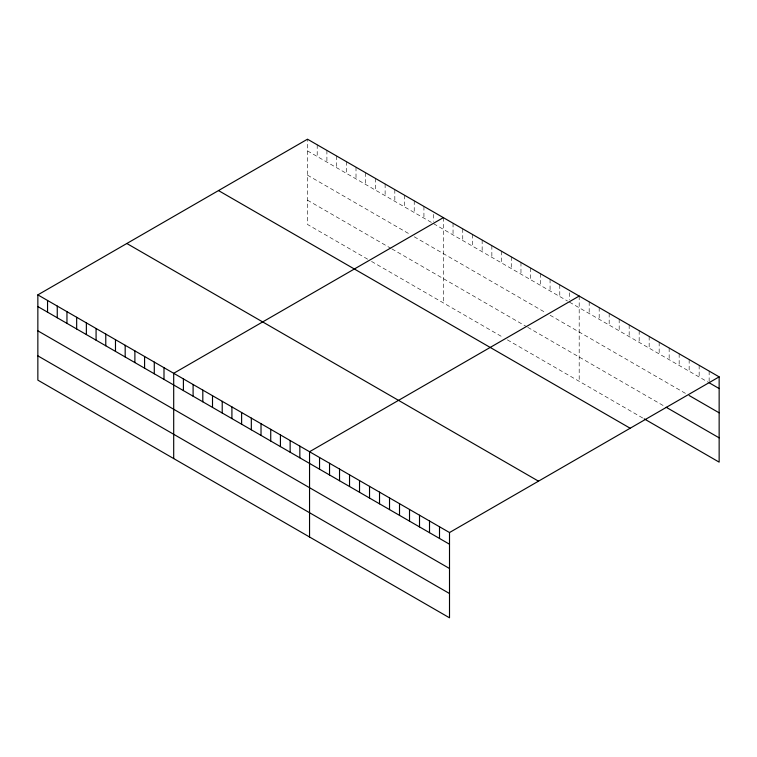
<?xml version="1.0" encoding="UTF-8"?>
<svg xmlns="http://www.w3.org/2000/svg" width="757" height="757" viewBox="0 0 757 757"><rect width="100%" height="100%" fill="white"/><g stroke="black" fill="none" stroke-linecap="round" stroke-linejoin="round"><path stroke-width="0.57" stroke-dasharray="3.79 2.84" d="M307.493 150.889L431.698 222.596M433.638 223.712L567.542 301.021M569.482 302.147L708.155 382.2M307.493 175.16L410.351 234.547M414.23 236.79L546.194 312.982M550.074 315.215L686.154 393.782M307.493 200.179L390.943 248.362M391.908 248.921L526.787 326.787M527.761 327.346L665.166 406.679M367.656 259.187L307.493 224.46L307.493 139.193M371.536 261.43L503.5 337.622M507.379 339.865L643.166 418.261M709.148 371.091L709.148 381.613M699.156 365.319L699.156 377.005M689.154 359.547L689.154 371.233M679.161 353.774L679.161 365.461M669.16 348.002L669.16 359.689M659.167 342.23L659.167 353.926M649.165 336.458L649.165 348.154M639.173 330.686L639.173 342.382M629.171 324.914L629.171 336.61M619.179 319.142L619.179 330.837M609.177 313.37L609.177 325.065M599.184 307.597L599.184 319.293M589.183 301.825L589.183 313.521M579.19 296.053L579.19 381.32M569.482 292.789L569.482 299.81M559.783 284.85L559.783 296.545M550.074 279.248L550.074 290.943M540.375 273.646L540.375 285.342M530.666 268.044L530.666 279.73M520.967 262.442L520.967 274.129M511.268 256.841L511.268 268.527M501.56 251.239L501.56 262.925M491.861 245.637L491.861 257.323M482.152 240.035L482.152 251.721M472.453 234.433L472.453 246.12M462.745 228.832L462.745 240.518M453.046 223.23L453.046 234.916M443.337 217.628L443.337 302.885M433.638 214.363L433.638 221.375M423.929 206.424L423.929 218.111M414.23 200.823L414.23 212.509M404.531 195.221L404.531 206.907M394.823 189.619L394.823 201.305M385.124 184.017L385.124 195.703M375.415 178.415L375.415 190.102M365.716 172.814L365.716 184.5M356.008 167.212L356.008 178.898M346.309 161.601L346.309 173.296M336.6 155.999L336.6 167.694M326.901 150.397L326.901 162.093M317.202 144.795L317.202 156.491"/><path stroke-width="1.14" d="M37.85 294.87L449.507 532.54L449.507 617.807L37.85 380.137L37.85 294.87L307.493 139.193L719.15 376.863L719.15 462.13L644.169 418.839M443.337 217.628L173.694 373.305L173.694 458.562M579.19 296.053L309.547 451.73L309.547 536.997M449.507 532.54L719.15 376.863M709.148 382.777L719.15 388.549M689.154 395.514L719.15 412.83M666.16 407.257L719.15 437.849M218.508 190.575L630.165 428.235M126.835 243.499L538.492 481.168M37.85 306.566L449.507 544.226M37.85 330.837L449.507 568.507M37.85 355.856L449.507 593.526M439.505 526.768L439.505 538.454M429.512 520.996L429.512 532.682M419.51 515.224L419.51 526.91M409.518 509.452L409.518 521.147M399.516 503.679L399.516 515.375M389.524 497.907L389.524 509.603M379.522 492.135L379.522 503.831M369.53 486.363L369.53 498.059M359.528 480.591L359.528 492.287M349.535 474.819L349.535 486.514M339.533 469.047L339.533 480.742M329.541 463.275L329.541 474.97M319.539 457.502L319.539 469.198M299.838 446.128L299.838 457.824M290.139 440.527L290.139 452.222M280.431 434.925L280.431 446.621M270.732 429.323L270.732 441.019M261.023 423.721L261.023 435.417M251.324 418.119L251.324 429.806M241.615 412.518L241.615 424.204M231.916 406.916L231.916 418.602M222.217 401.314L222.217 413M212.509 395.712L212.509 407.398M202.81 390.11L202.81 401.797M193.101 384.509L193.101 396.195M183.402 378.907L183.402 390.593M163.995 367.703L163.995 379.389M154.286 362.101L154.286 373.788M144.587 356.5L144.587 368.186M134.888 350.898L134.888 362.584M125.179 345.296L125.179 356.982M115.48 339.694L115.48 351.38M105.772 334.092L105.772 345.779M96.073 328.491L96.073 340.177M86.364 322.889L86.364 334.575M76.665 317.287L76.665 328.973M66.957 311.676L66.957 323.371M57.258 306.074L57.258 317.77M47.549 300.472L47.549 312.168"/></g></svg>
